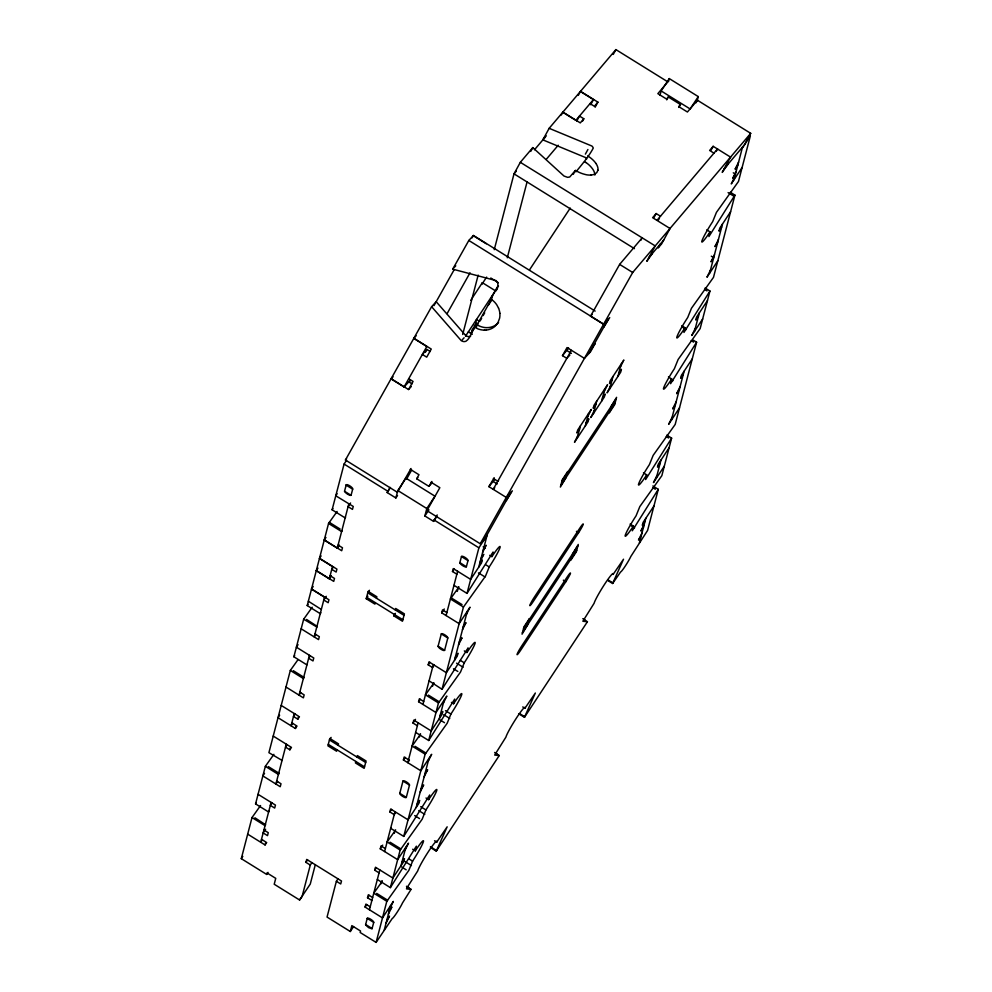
<?xml version="1.0" encoding="UTF-8"?>
<svg xmlns="http://www.w3.org/2000/svg" width="992" height="992" viewBox="0 0 992 992"><rect width="100%" height="100%" fill="white"/><g stroke="black" fill="none" stroke-linecap="round" stroke-linejoin="round"><path stroke-width="1.49" d="M518.642 713.707L524.446 717.315L587.425 621.736L582.85 621.252L594.096 603.31A17.992 1.649 -58.2 0 1 604.934 583.742A17.992 1.649 -58.2 0 1 613.093 574.467L623.522 559.215L612.622 583.494L608.27 580.804M338.012 878.788L336.375 881.268L327.05 917.067L350.312 931.513L351.85 925.623L360.542 931.029L360.158 932.492L376.104 942.4L392.274 918.456A10.28 0.942 -58.2 0 0 396.887 912.64A10.28 0.942 -58.2 0 0 402.516 902.918L411.06 889.365L406.497 888.882L406.819 888.051L417.731 870.926A17.992 1.649 -58.2 0 1 428.581 851.359A17.992 1.649 -58.2 0 1 436.74 842.096L447.156 826.832L436.257 851.124L430.466 847.515M436.257 851.124L499.236 755.557L494.673 755.061L505.92 737.118A17.992 1.649 -58.2 0 1 516.758 717.551A17.992 1.649 -58.2 0 1 524.917 708.288L535.345 693.024L524.446 717.315M587.425 621.736L583.792 619.492M489.738 555.284L491.908 556.636L493.086 552.023L467.009 593.402L453.964 585.305M706.763 229.859L710.024 231.892L708.92 236.555L734.923 195.126L730.335 192.274M268.014 872.365L266.662 874.423L241.292 858.663L252.005 817.557L260.549 805.554M269.204 811.072L268.609 812.002L255.564 803.892L265.348 766.332L273.891 754.342M282.15 760.467L268.906 752.668L290.321 670.443L298.009 659.655M306.925 664.888L293.88 656.778L303.664 619.219L312.207 607.228M320.862 612.746L320.267 613.664L307.222 605.566L328.55 523.466L337.106 511.463M345.551 517.291L345.154 517.911L332.109 509.801L344.075 464.07L346.518 460.362M271.101 802.404L260.722 842.258L262.396 839.716M286.266 744.174L275.888 784.015L277.562 781.485M294.252 713.533L291.065 725.784L292.727 723.255M309.417 655.303L299.038 695.144L300.712 692.602M317.961 568.106L316.25 570.71L329.294 578.807L332.481 566.556L319.436 558.446L321.11 555.917M325.946 537.453L324.235 540.057L337.28 548.167L348.812 503.886M247.678 834.148L265.075 844.948L265.844 842.01L261.491 839.306M287.134 744.645L285.51 747.125L289.85 749.816L290.619 746.877L273.222 736.076M279.645 715.22L278.008 717.687L295.405 728.488L296.174 725.549L291.822 722.846M295.12 714.004L293.483 716.472L297.836 719.175L298.604 716.236L281.207 705.424M266.662 874.423L267.046 872.948L275.739 878.354L274.214 884.244L299.572 899.992L302.114 896.446L310.285 865.061L311.91 862.581M397.507 495.479L395.882 497.959L387.178 492.553L390.005 487.382M375.311 602.64L374.926 604.116L366.234 598.709L368.144 591.356L376.836 596.762L376.464 598.226M395.882 497.959L397.817 490.532L405.964 478.169L434.955 496.174L426.808 508.536L424.874 515.964L433.566 521.37L436.827 516.423M310.285 865.061L305.933 862.358L306.702 859.419L341.496 881.02L340.727 883.971L336.375 881.268M336.995 749.754L336.61 751.229L327.906 745.823L329.828 738.47L338.52 743.876L338.136 745.339M315.32 864.652L310.26 884.083L299.572 899.992M462.694 334.465L478.169 275.106M355.83 761.459L355.446 762.935L364.151 768.329L366.06 760.976L357.368 755.582L356.984 757.045M395.3 609.931L395.684 608.468L404.389 613.862L402.467 621.228L393.774 615.821L394.159 614.346M495.417 290.78L482.36 282.683L481.988 284.146L486.638 277.09M494.252 249.674L514.005 173.873L520.329 162.316L532.803 147.597L564.014 176.043L567.585 177.332L569.73 176.998L575.41 170.438L573.302 174.282M433.566 521.37L437.212 514.947M491.958 297.96L492.516 295.827M507.296 257.771L527.05 181.982M389.868 908.461L393.353 901.406L382.49 917.885L365.093 907.072L365.862 904.134L370.214 906.837M371.876 900.463L367.524 897.76L368.292 894.821L372.645 897.524M379.056 872.873L374.703 870.182L375.472 867.231L392.869 878.044L403.732 861.564L404.5 858.613L401.785 862.742M405.034 850.231L408.518 843.175L397.656 859.655L380.271 848.842L381.027 845.903L385.38 848.606M395.585 812.584L394.221 814.643L389.881 811.94L390.65 809.001L408.034 819.801L418.897 803.334L419.666 800.383L416.95 804.512M428.184 761.348L431.669 754.292L420.819 770.772L403.422 759.959L404.178 757.02L408.53 759.723M417.384 725.76L413.032 723.069L413.8 720.118L431.185 730.93L442.048 714.451L442.816 711.512L440.101 715.629M443.362 703.117L446.834 696.062L435.984 712.541L418.587 701.728L419.356 698.79L423.696 701.493M434.174 665.062L432.549 667.529L428.197 664.838L428.966 661.887L446.363 672.7L457.213 656.22L457.982 653.269L455.266 657.398M466.513 614.246L469.997 607.178L459.135 623.658L441.738 612.858L442.506 609.906L446.846 612.61M456.853 574.219L452.501 571.516L453.27 568.577L470.667 579.378L481.529 562.91L482.286 559.959L479.57 564.076M367.214 918.356L365.577 924.879L368.59 927.619L371.988 928.859L373.736 922.411A3.856 1.079 33.4 0 0 370.76 919.286A3.856 1.079 33.4 0 0 367.214 918.356L373.736 922.411M369.446 909.776L379.824 869.934M384.611 851.545L394.99 811.704M399.788 793.315L402.975 781.051A3.856 1.079 33.4 0 1 406.522 781.981A3.856 1.079 33.4 0 1 409.498 785.106L406.311 797.37A3.856 1.079 33.4 0 1 402.752 796.44A3.856 1.079 33.4 0 1 399.788 793.315L406.311 797.37M418.14 722.821L407.762 762.662L409.436 760.132M422.939 704.432L433.318 664.59M438.104 646.201L441.291 633.938A3.856 1.079 33.4 0 1 444.85 634.868A3.856 1.079 33.4 0 1 447.814 637.992L444.627 650.256A3.856 1.079 33.4 0 1 441.08 649.326A3.856 1.079 33.4 0 1 438.104 646.201L444.627 650.256M446.09 615.548L457.622 571.28M459.854 562.7L461.466 556.5A3.856 1.079 33.4 0 1 465.012 557.417A3.856 1.079 33.4 0 1 467.988 560.554L466.376 566.754A3.856 1.079 33.4 0 1 462.842 565.762A3.856 1.079 33.4 0 1 459.866 562.625L466.376 566.754M381.164 883.711L381.92 880.809M394.295 833.292L395.064 830.341M419.368 737.031L420.137 734.08M432.611 686.179L433.38 683.228M457.3 591.393L458.453 586.966M376.104 942.4L386.818 901.282L408.84 870.381L412.585 861.155A17.992 1.649 -58.2 0 0 423.435 841.588A17.992 1.649 -58.2 0 0 415.276 850.863L412.66 849.239M377.332 879.52L390.377 887.629L400.16 850.057L422.183 819.169L425.928 809.931A17.992 1.649 -58.2 0 0 436.778 790.364A17.992 1.649 -58.2 0 0 428.618 799.639L426.002 798.014M391.071 827.688L390.674 828.308L403.719 836.405L425.134 754.168L447.169 723.267L450.914 714.042A17.992 1.649 -58.2 0 0 461.751 694.474A17.992 1.649 -58.2 0 0 453.592 703.75L451.422 702.398M415.648 732.406L428.693 740.516L438.476 702.944L460.511 672.055L464.256 662.817A17.992 1.649 -58.2 0 0 475.094 643.25A17.992 1.649 -58.2 0 0 466.934 652.525L464.33 650.901M429.189 680.884L442.035 689.291L463.45 607.054L485.485 576.166L489.23 566.928A17.992 1.649 -58.2 0 0 500.067 547.361A17.992 1.649 -58.2 0 0 491.908 556.636M467.009 593.402L478.888 547.807L487.035 535.444M384.251 930.037L390.637 905.522M401.016 865.681L405.802 847.292M416.181 807.451L428.953 758.409M439.332 718.568L444.131 700.178M454.497 660.337L467.282 611.295M478.814 567.027L487.332 534.304M482.62 552.346L486.117 545.253L483.402 549.37M415.276 850.863L416.367 846.188L390.377 887.629M428.618 799.639L429.71 794.976L403.719 836.405M453.592 703.75L454.696 699.075L428.693 740.516M466.934 652.525L468.112 647.912L442.035 689.291M659.978 95.406L661.131 90.942L669.278 78.591L698.269 96.596L697.116 101.048M668.509 81.555L669.278 78.591M527.868 624.476L522.052 634.186L523.974 626.832L529.406 618.599L529.021 620.062M566.184 477.363L560.368 487.072L562.29 479.719L567.722 471.485L567.337 472.961M577.195 438.216L580.382 425.965M585.33 425.866L588.529 413.602M593.476 413.503L596.676 401.239M601.623 401.14L604.81 388.889M609.77 388.79L612.957 376.526M617.904 376.427L621.104 364.176M571.305 558.57L570.921 560.046L576.352 551.8L578.262 544.447L572.446 554.156M609.621 411.457L609.237 412.932L614.668 404.686L616.578 397.333L610.774 407.042M630.118 524.086L633.38 526.107L632.288 530.782L658.279 489.341L652.848 485.968M643.461 472.862L646.722 474.895L645.631 479.558L671.621 438.129L666.798 435.128M668.447 376.972L671.708 379.006L670.604 383.668L696.607 342.228L693.346 340.206M681.789 325.748L685.05 327.782L683.947 332.444L709.95 291.016L705.114 288.015M639.431 542.822L645.817 518.295M656.196 478.454L660.982 460.065M671.361 420.224L684.133 371.194M694.512 331.34L699.298 312.951M709.677 273.11L722.449 224.08M733.981 179.8L742.512 147.076M658.279 489.341L647.578 530.46L630.887 556.376A10.28 0.942 -58.2 0 1 625.258 566.097A10.28 0.942 -58.2 0 1 620.645 571.913L612.622 583.494M671.621 438.129L661.838 475.689L639.815 506.59L636.07 515.815A17.992 1.649 -58.2 0 0 625.22 535.382A17.992 1.649 -58.2 0 0 633.38 526.107M696.607 342.228L675.18 424.464L653.158 455.365L649.413 464.591A17.992 1.649 -58.2 0 0 638.563 484.158A17.992 1.649 -58.2 0 0 646.722 474.895M709.95 291.016L700.154 328.575L678.131 359.476L674.386 368.702A17.992 1.649 -58.2 0 0 663.549 388.269A17.992 1.649 -58.2 0 0 671.708 379.006M734.923 195.126L713.496 277.351L691.474 308.252L687.729 317.477A17.992 1.649 -58.2 0 0 676.879 337.044A17.992 1.649 -58.2 0 0 685.05 327.782M597.903 170.252L596.787 172.62L594.518 174.257M530.708 151.441L532.803 147.597M586.681 158.968A5.121 2.666 28.7 0 0 585.602 157.579L542.847 139.86L549.159 128.315L615.896 49.6L667.839 81.865L657.845 93.645L666.55 99.051L668.298 96.968L680.475 104.532L678.9 107.421M561.323 114.998L562.898 112.108L580.295 122.909L583.817 118.755L579.464 116.052L576.662 121.185M578.324 95.319L580.506 91.338L597.903 102.139L595.101 107.272M613.267 54.411L615.896 49.6M590.662 104.706L593.464 99.572L580.419 91.475M582.416 121.322L583.817 118.755M585.379 154.12L587.909 149.507M575.955 171.852C581.957 164.436 588.988 156.277 593.266 148.106A5.121 2.666 28.6 0 0 591.902 146.035L549.159 128.315M666.723 99.857L668.298 96.968M696.012 102.796L697.413 100.229L750.708 133.337L744.409 144.882L724.247 168.652M640.77 240.386L642.171 237.82L619.64 264.393L590.55 316.15L603.595 324.248L609.72 317.601L603.644 327.36M660.498 216.244L656.146 213.54L654.05 217.384M658.39 220.088L659.444 218.166M652.438 253.32L646.809 261.318L655.216 245.917L520.329 162.316M711.053 150.152L713.149 146.308L730.546 157.108M660.263 244.082L658.167 247.926L661.689 243.772L670.096 228.371M716.174 151.454L717.576 148.887L657.039 220.274M730.62 156.984L722.213 172.385L727.843 164.387M498.517 308.09L496.806 304.891A18.017 16.194 42.6 0 0 490.705 298.964L497.872 286.043L497.848 283.154L496.198 280.637L452.712 269.142L468.819 240.461L473.42 235.476L595.15 311.079M411.035 468.497L397.37 492.28L345.427 460.015L431.607 306.689L436.195 301.704L465.942 335.78L467.716 336.486A5.121 4.6 43.1 0 0 470.63 336.189M433.975 305.648L454.026 269.948M472.08 237.869L473.42 235.476M392.572 377.196L391.034 378.857L404.091 386.954L426.82 346.506L413.776 338.396L416.156 335.767M425.432 352.16L426.957 349.469L430.218 351.49M447.082 313.646L470.034 272.775M409.076 382.329L410.217 380.308L404.091 386.954M392.956 376.724L391.121 378.721L408.518 389.521L413.069 381.436L408.716 378.733M491.412 299.299L477.09 324.793C471.733 328.935 471.584 337.404 466.029 341.174A5.121 4.6 42.6 0 1 463.115 341.471L461.342 340.764L431.607 306.689M480.14 320.949L481.653 318.246M483.178 315.555L484.691 312.852M406.484 479.26L411.643 470.072M432.314 482.596L428.866 486.328L416.702 478.776L418.971 474.734L410.279 469.328M428.866 486.328L431.904 481.467M506.28 497.438L488.882 486.638L494.19 477.71M567.598 357.529L566.841 358.36L562.489 355.657L567.04 347.572L584.437 358.372M488.882 486.638L494.611 479.62M562.489 355.657L568.602 347.981M571.342 350.325L493.185 489.391L494.71 487.729M431.148 482.298L439.84 487.692L426.944 510.644L480.24 543.752L632.685 272.49L750.708 133.337M510.868 492.454L484.84 538.768L480.24 543.752M589.025 353.388L608.232 319.213M332.903 508.561L332.109 509.801M308.016 604.326L307.222 605.566M294.674 655.538L293.88 656.778M256.345 802.652L255.564 803.892M337.119 493.718L335.767 495.777L353.251 506.453L352.482 509.392L348.13 506.689L350.573 502.981M470.754 300.303L482.36 282.683M465.546 336.102L498.492 286.118M495.839 291.016L497.476 288.548M476.346 323.429L472.093 329.865L471.336 332.816L474.052 328.687M488.386 305.152L491.784 300.006M337.28 548.167L339.314 545.067M313.174 586.495L311.451 589.099L324.508 597.196L314.216 636.914L315.878 634.372M308.351 601.226L321.309 609.46M333.436 566.891L331.812 569.358L336.152 572.062L336.92 569.123L319.523 558.31M529.517 269.861L570.239 208.072M329.294 578.807L331.328 575.72M387.178 492.553L390.439 487.605M326.269 596.304L323.826 600.011L328.178 602.714L328.935 599.763L311.55 588.963M298.046 644.664L296.372 647.193L313.77 657.994L313.001 660.945L308.661 658.242L310.285 655.774M369.433 590.29L367.759 592.832L404.004 615.338M366.234 598.709L367.858 596.242M698.269 96.596L690.134 108.959L661.131 90.942M424.874 515.964L428.941 509.789M297.836 719.175L299.46 716.695M264.517 773.388L262.843 775.918L280.24 786.718L281.009 783.779L276.656 781.076M295.405 728.488L297.042 726.02M289.85 749.816L291.487 747.348M393.774 615.821L395.399 613.354M271.969 802.875L270.332 805.355L274.685 808.058L275.454 805.107L258.056 794.307M241.292 858.663L242.817 856.356M265.596 829.225L263.153 832.933L267.505 835.636L268.262 832.697L263.922 829.994M331.105 737.403L329.443 739.945L365.676 762.451M265.075 844.948L266.699 842.481M452.501 571.516L454.138 569.048M742.214 148.23L750.361 135.867L738.482 181.462L716.447 212.362L712.702 221.588A17.992 1.649 -58.2 0 0 701.865 241.155A17.992 1.649 -58.2 0 0 710.024 231.892M738.581 162.142L735.109 169.21L737.85 165.056M441.738 612.858L444.28 608.989M481.021 558.484L483.761 554.317L480.277 561.385M736.25 171.182L732.741 178.287L735.456 174.158L733.286 172.806M734.75 176.861L731.278 183.917L742.128 167.437M579.638 428.866L576.922 432.983L577.691 430.032L591.269 409.436L587.785 416.504M595.932 404.141L593.216 408.258L593.985 405.319L607.55 384.722L604.078 391.79M612.213 379.428L609.51 383.544L610.266 380.606L623.844 360.009L620.36 367.065M577.976 435.24L574.504 442.296L588.07 421.699L588.839 418.76L586.123 422.877M594.27 410.514L590.786 417.582L604.364 396.986L605.132 394.047L602.417 398.164M610.564 385.801L607.079 392.869L620.645 372.273L621.414 369.322L618.698 373.451M428.197 664.838L429.896 662.259M730.596 211.718L719.746 228.197L718.977 231.136L721.692 227.019M305.933 862.358L307.57 859.89M463.252 626.746L465.967 622.629L462.483 629.684M718.431 239.518L714.947 246.586L717.662 242.47M561.869 481.17L616.168 398.784M560.728 485.584L615.015 403.198M418.587 701.728L420.211 699.261M459.296 641.948L462.012 637.831L458.527 644.887M714.476 254.721L710.991 261.789L713.707 257.672L711.289 256.172M710.446 270.171L706.961 277.239L717.824 260.76M413.032 723.069L415.474 719.361M403.422 759.959L405.108 757.392M707.445 300.601L696.582 317.08L695.826 320.019L698.542 315.902M695.28 328.402L691.796 335.47L702.658 318.99M389.881 811.94L391.58 809.373M692.28 358.831L681.417 375.311L680.648 378.25L683.364 374.133M578.596 532.679L533.349 601.338A7.713 0.707 -58.2 0 1 529.852 605.306A7.713 0.707 -58.2 0 1 534.502 596.924L579.737 528.265A7.713 0.707 -58.2 0 1 583.234 524.297A7.713 0.707 -58.2 0 1 578.596 532.679L576.414 531.328M424.936 773.859L427.651 769.742L424.167 776.798M680.115 386.632L676.631 393.7L679.346 389.583M523.553 628.283L577.852 545.898M522.4 632.698L576.699 550.312M380.271 848.842L382.714 845.134M420.968 789.062L423.683 784.945L420.211 792M676.147 401.834L672.675 408.902L675.391 404.786M672.13 417.285L668.645 424.34L679.508 407.873M374.703 870.182L376.34 867.702M565.824 581.721L520.577 650.368A7.713 0.707 -58.2 0 1 517.08 654.348A7.713 0.707 -58.2 0 1 521.73 645.953L566.965 577.307A7.713 0.707 -58.2 0 1 570.462 573.326A7.713 0.707 -58.2 0 1 565.824 581.721L563.332 580.171M367.524 897.76L369.148 895.292M365.093 907.072L366.792 904.506M350.312 931.513L353.574 926.565M669.129 447.714L658.266 464.194L657.498 467.133L660.213 463.016M656.964 475.515L653.48 482.583L664.342 466.104M653.964 505.945L643.101 522.424L642.332 525.363L645.048 521.246M389.174 911.164L391.877 907.048L388.38 914.14M644.341 523.937L640.869 531.005L643.61 526.839M386.781 920.278L389.521 916.112L386.037 923.18M642.01 532.977L638.501 540.07L641.216 535.953M316.907 627.031L303.664 619.219M265.434 825.071L265.05 825.654L252.005 817.557M342.364 530.447L341.595 531.563L328.55 523.466M317.291 626.46L306.602 619.454M265.62 824.798L254.932 817.78M458.961 586.966L450.405 598.957L463.45 607.054M433.975 682.856L425.432 694.846L438.476 702.944M420.633 734.068L412.089 746.071L425.134 754.168M395.659 829.969L387.116 841.96L400.16 850.057M382.317 881.181L373.773 893.184L386.818 901.282M534.477 149.767L545.191 137.132M516.361 171.108L514.03 173.86L634.446 248.645M542.847 139.86L546.282 135.817M593.464 99.572L575.856 120.342L562.811 112.245M546.542 159.018L558.236 145.229M597.903 102.139L594.382 106.293L590.029 103.59M680.475 104.532L678.714 106.603L687.419 112.009L697.413 100.229M656.146 213.54L652.624 217.694L670.022 228.495M713.149 146.308L709.627 150.462L713.98 153.165M648.842 257.598L663.71 240.052M452.712 269.142L453.48 268.299M454.237 267.468L455.774 265.806M426.957 349.469L422.356 354.454L426.709 357.157L431.26 349.072L413.862 338.26M490.705 298.964L492.243 297.302M408.518 389.521L411.271 386.533M345.427 460.015L346.58 458.775M462.26 339.772L464.107 337.776M416.702 478.776L417.843 477.524M590.55 316.15L592.075 314.489M568.366 356.698L569.904 355.037M593.526 345.352L595.064 343.691L590.513 351.776L584.387 358.434M498.542 480.413L497.773 481.244L493.421 478.541M506.23 497.5L512.356 490.842L506.28 500.6M498.567 322.499L497.488 323.615A17.955 16.12 42.5 0 1 493.433 326.294A18.017 16.17 42.3 0 1 488.461 327.571L486.712 327.658A17.955 16.132 42.7 0 1 478.491 325.587L477.09 324.793M484.418 330.15L486.167 330.076M474.784 327.286L477.685 328.774A17.955 16.132 42.3 0 0 484.493 330.125M728.091 192.609L734.13 196.366M704.556 289.404L706.974 290.904M619.64 264.393L632.685 272.49M682.608 327.298L686.228 329.542M691.213 340.616L693.631 342.116M473.283 235.662L486.328 243.772M468.819 240.461L603.644 324.198M670.716 379.415L672.886 380.767M490.792 278.008L498.282 282.67M567.089 350.672L571.429 353.375M666.24 436.517L668.658 438.018M479.124 321.11L476.495 319.486L475.664 322.673L477.846 324.024M474.288 325.227L476.768 326.777M468.36 331.849L472.291 334.279M652.897 487.729L655.315 489.23M408.766 381.833L412.027 383.854M630.937 525.624L634.57 527.88M493.47 481.641L497.203 483.96M608.009 579.898L612.845 582.912M397.817 490.532L426.808 508.536M483.178 546.84L485.361 548.192M344.075 464.07L387.562 491.077M433.95 519.895L478.888 547.807M582.825 618.636L585.243 620.136M485.968 564.907L489.23 566.928M461.454 556.562L467.976 560.616M346.121 485.125L352.644 489.18M478.454 572.88L484.989 576.935M451.174 597.841L462.036 604.587M329.319 522.338L340.182 529.096M338.136 545.092L342.476 547.782L341.707 550.734L324.322 539.921M441.291 633.938L447.814 637.992M366.606 597.246L402.851 619.752M330.15 575.732L334.49 578.435L333.734 581.374L316.336 570.574M460.338 660.387L464.256 662.817M456.58 663.189L463.103 667.232M522.747 706.936L524.917 708.288M453.48 668.769L457.833 671.472M519.833 713.719L524.669 716.72M428.37 695.082L439.245 701.828M445.47 710.669L450.914 714.042M314.985 633.962L319.325 636.666L318.556 639.604L301.171 628.804M443.722 714.711L449.76 718.456M494.648 752.457L497.066 753.957M495.616 753.3L499.236 755.557M439.654 719.696L444.49 722.697M293.26 670.666L304.122 677.424L303.366 678.54L290.321 670.443M415.028 746.306L425.903 753.052M299.807 692.193L304.16 694.896L303.391 697.847L285.994 687.034M402.975 781.051L409.498 785.106M328.29 744.36L364.535 766.866M420.72 806.694L425.928 809.931M418.748 810.6L424.787 814.345M414.681 815.585L419.517 818.586M434.558 840.745L436.74 842.096M430.441 846.771L436.48 850.528M268.274 766.568L279.149 773.314L278.392 774.43L265.348 766.332M390.042 842.196L400.917 848.941M408.679 858.725L412.585 861.155M404.922 861.515L411.444 865.57M401.822 867.107L406.174 869.81M406.46 886.265L408.878 887.766M406.708 886.662L411.06 889.365M376.7 893.408L387.574 900.166M365.614 924.494L372.136 928.537M584.586 161.671L585.925 162.552M595.956 163.482L595.064 162.254A17.943 9.325 28.4 0 0 587.71 155.93M351.156 495.107A3.856 1.079 33.4 0 1 347.597 494.177A3.856 1.079 33.4 0 1 344.621 491.052M594.481 174.22A17.943 9.325 28.4 0 1 590.897 175.001M575.496 170.413A17.943 9.325 28.4 0 0 584.834 174.369L586.384 174.766A18.017 9.399 28.6 0 0 590.934 175.051M597.916 170.24A17.943 9.325 28.4 0 0 597.705 167.102A18.017 9.399 28.6 0 0 595.932 163.432M594.84 175.051A17.955 9.362 28.7 0 0 594.53 172.868A18.03 9.399 28.7 0 0 592.819 169.26L591.902 168.032A17.968 9.424 28.5 0 0 585.974 162.514M498.567 308.177A18.017 16.194 42.6 0 1 499.856 313.385M499.844 313.286A17.955 16.12 42.7 0 1 499.571 318.32L497.972 322.574L495.194 326.108A17.955 16.132 42.3 0 1 491.127 328.774A18.042 16.182 42.1 0 1 486.167 330.063M346.22 484.927L344.522 491.251L351.044 495.306L352.743 488.969A3.856 1.079 33.4 0 0 349.767 485.844A3.856 1.079 33.4 0 0 346.22 484.927"/></g></svg>
